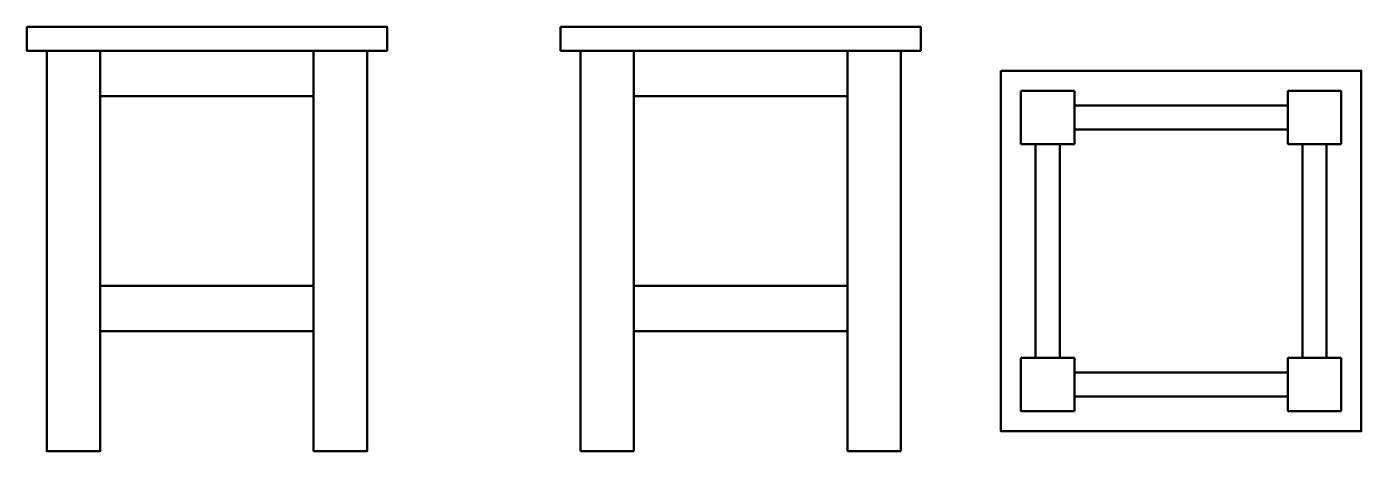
# Model space of a CAD drawing. Header units: millimetres. Extents: x -15 to 985, y 0 to 318.
import ezdxf

# ---------------------------------------------------------------- set-up
doc = ezdxf.new("R2010")
doc.units = ezdxf.units.MM
doc.layers.get('0').update_dxf_attribs({"linetype": 'CONTINUOUS', "lineweight": 50, "true_color": 0x000000})

msp = doc.modelspace()

# ---------------------------------------------------------------- linework, layer by layer
for p, q in [((385, 300), (385, 318)), ((385, 318), (655, 318)), ((655, 318), (655, 300)), ((655, 300), (385, 300)), ((400, 0), (400, 300)), ((400, 300), (440, 300)), ((440, 300), (440, 0)), ((600, 300), (640, 300)), ((600, 0), (600, 300)), ((640, 300), (640, 0)), ((730, 270), (770, 270)), ((730, 230), (730, 270)), ((770, 270), (770, 230)), ((930, 270), (970, 270)), ((930, 230), (930, 270)), ((970, 270), (970, 230)), ((770, 230), (730, 230)), ((970, 230), (930, 230)), ((730, 70), (770, 70)), ((730, 30), (730, 70)), ((770, 70), (770, 30)), ((930, 70), (970, 70)), ((930, 30), (930, 70)), ((970, 70), (970, 30)), ((770, 30), (730, 30)), ((970, 30), (930, 30)), ((440, 0), (400, 0)), ((640, 0), (600, 0))]:
    msp.add_line(p, q)
for points in [[(-15, 318), (255, 318), (255, 300), (-15, 300), (-15, 318)], [(40, 300), (40, 0), (0, 0), (0, 300), (40, 300)], [(40, 300), (200, 300), (200, 266), (40, 266), (40, 300)], [(200, 0), (200, 300), (240, 300), (240, 0), (200, 0)], [(440, 300), (600, 300), (600, 266), (440, 266), (440, 300)], [(715, 285), (985, 285), (985, 15), (715, 15), (715, 285)], [(770, 259), (930, 259), (930, 241), (770, 241), (770, 259)], [(741, 70), (741, 230), (759, 230), (759, 70), (741, 70)], [(941, 70), (941, 230), (959, 230), (959, 70), (941, 70)], [(200, 124), (40, 124), (40, 90), (200, 90), (200, 124)], [(600, 124), (440, 124), (440, 90), (600, 90), (600, 124)], [(770, 59), (930, 59), (930, 41), (770, 41), (770, 59)]]:
    msp.add_lwpolyline(points)

doc.saveas('drawing.dxf')
